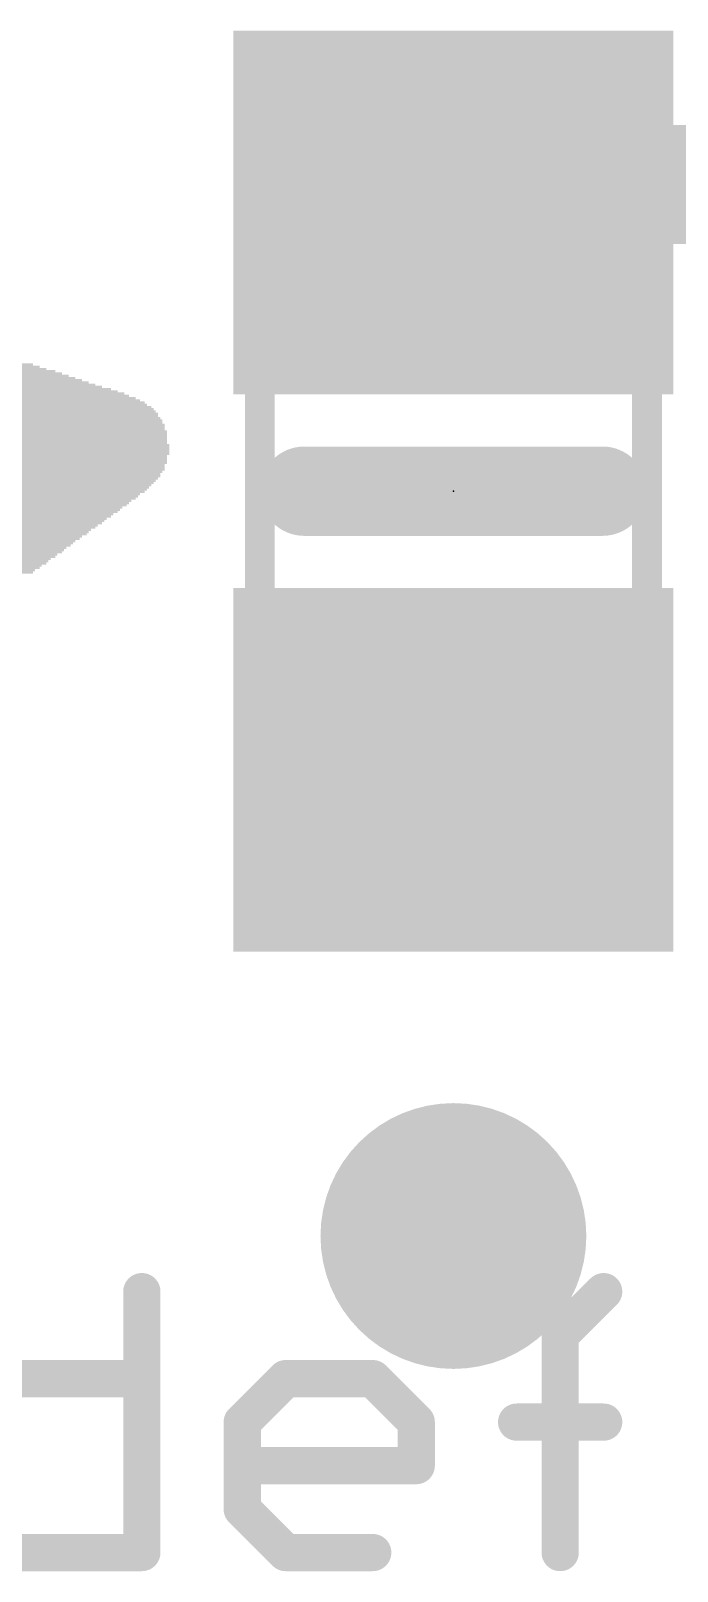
# Model space of a CAD drawing. Extents: x -8.6 to 41.9, y -5.2 to 49.8.
# Drawn here: x 4.91 to 7.11, y 28.96 to 34.21 of the extents above; entities that cross this region are included whole.
import ezdxf

# ---------------------------------------------------------------- set-up
doc = ezdxf.new("R2010")
doc.units = 0
for name, color, linetype in [('1', 12, 'CONTINUOUS'), ('18', 110, 'CONTINUOUS'), ('21', 40, 'CONTINUOUS'), ('23', 40, 'CONTINUOUS'), ('51', 253, 'CONTINUOUS')]:
    doc.layers.add(name, color=color, linetype=linetype)

# ---------------------------------------------------------------- blocks, each defined once
blk = doc.blocks.new('RECT')
blk.add_solid([(-0.5, -0.5), (0.5, -0.5), (-0.5, 0.5), (0.5, 0.5)])
blk = doc.blocks.new('ROUNDV')
at = {"const_width": 0.5}
blk.add_lwpolyline([(0, -0.25, 1), (0, 0.25, 1), (0, -0.25)], format="xyb", dxfattribs=at)

msp = doc.modelspace()

# ---------------------------------------------------------------- linework, layer by layer
at = {"layer": '1', "const_width": 0.4064}
for points in [[(6.4461, 33.6851), (6.35, 33.589)], [(8.194, 33.6851), (6.4461, 33.6851)]]:
    msp.add_lwpolyline(points, dxfattribs=at)
at = {"layer": '1', "const_width": 0.2032}
for points in [[(6.4461, 33.7867, 1), (6.4461, 33.5835)], [(6.5179, 33.6133, 1), (6.3743, 33.7569)], [(6.2782, 33.6608, 1), (6.4218, 33.5172)]]:
    msp.add_lwpolyline(points, format="xyb", dxfattribs=at)
at = {"layer": '21'}
for points, const_width in [([(6.858, 32.639), (5.842, 32.639)], 0.3048), ([(5.2877, 29.9093), (5.2877, 29.0195)], 0.127), ([(6.7139, 29.761), (6.8622, 29.9093)], 0.127), ([(6.7139, 29.0195), (6.7139, 29.761)], 0.127), ([(4.8429, 29.6127), (5.2877, 29.6127)], 0.127), ([(5.6301, 29.4644), (5.7784, 29.6127)], 0.127), ([(5.7784, 29.6127), (6.075, 29.6127)], 0.127), ([(6.075, 29.6127), (6.2233, 29.4644)], 0.127), ([(5.6301, 29.1678), (5.6301, 29.4644)], 0.127), ([(6.2233, 29.4644), (6.2233, 29.3161)], 0.127), ([(6.5656, 29.4644), (6.8622, 29.4644)], 0.127), ([(6.2233, 29.3161), (5.6301, 29.3161)], 0.127), ([(5.7784, 29.0195), (5.6301, 29.1678)], 0.127), ([(5.2877, 29.0195), (4.8429, 29.0195)], 0.127), ([(6.075, 29.0195), (5.7784, 29.0195)], 0.127)]:
    msp.add_lwpolyline(points, dxfattribs=dict(at, const_width=const_width))
for points, const_width in [([(5.842, 32.7152, 1), (5.842, 32.5628)], 0.1524), ([(6.858, 32.5628, 1), (6.858, 32.7152)], 0.1524), ([(5.3195, 29.9093, 1), (5.256, 29.9093)], 0.0635), ([(6.8846, 29.8868, 1), (6.8397, 29.9317)], 0.0635), ([(6.7457, 29.761, 1), (6.6822, 29.761)], 0.0635), ([(6.6915, 29.7834, 1), (6.7364, 29.7385)], 0.0635), ([(5.2877, 29.5809, 1), (5.2877, 29.6444)], 0.0635), ([(5.7784, 29.6444, 1), (5.7784, 29.5809)], 0.0635), ([(5.8008, 29.5902, 1), (5.7559, 29.6351)], 0.0635), ([(6.0974, 29.6351, 1), (6.0525, 29.5902)], 0.0635), ([(6.075, 29.5809, 1), (6.075, 29.6444)], 0.0635), ([(5.6618, 29.4644, 1), (5.5983, 29.4644)], 0.0635), ([(6.255, 29.4644, 1), (6.1915, 29.4644)], 0.0635), ([(6.5656, 29.4961, 1), (6.5656, 29.4326)], 0.0635), ([(6.8622, 29.4326, 1), (6.8622, 29.4961)], 0.0635), ([(5.6076, 29.4868, 1), (5.6525, 29.4419)], 0.0635), ([(6.2008, 29.4419, 1), (6.2457, 29.4868)], 0.0635), ([(5.6301, 29.3478, 1), (5.6301, 29.2843)], 0.0635), ([(6.2233, 29.2843, 1), (6.2233, 29.3478)], 0.0635), ([(6.1915, 29.3161, 1), (6.255, 29.3161)], 0.0635), ([(5.6525, 29.1902, 1), (5.6076, 29.1453)], 0.0635), ([(5.5983, 29.1678, 1), (5.6618, 29.1678)], 0.0635), ([(5.256, 29.0195, 1), (5.3195, 29.0195)], 0.0635), ([(5.2877, 28.9878, 1), (5.2877, 29.0512)], 0.0635), ([(5.7784, 29.0512, 1), (5.7784, 28.9878)], 0.0635), ([(5.7559, 28.997, 1), (5.8008, 29.042)], 0.0635), ([(6.075, 28.9878, 1), (6.075, 29.0512)], 0.0635), ([(6.6822, 29.0195, 1), (6.7457, 29.0195)], 0.0635)]:
    msp.add_lwpolyline(points, format="xyb", dxfattribs=dict(at, const_width=const_width))
at = {"layer": '23'}
msp.add_point((6.35, 32.639), dxfattribs=at)
at = {"layer": '51', "const_width": 0.1016}
for points in [[(5.69, 32.995), (5.69, 32.258)], [(7.01, 33.02), (7.01, 32.258)]]:
    msp.add_lwpolyline(points, dxfattribs=at)
at = {"layer": '51', "const_width": 0.0508}
for points in [[(5.7154, 32.995, 1), (5.6646, 32.995)], [(7.0354, 33.02, 1), (6.9846, 33.02)], [(5.6646, 32.258, 1), (5.7154, 32.258)], [(6.9846, 32.258, 1), (7.0354, 32.258)]]:
    msp.add_lwpolyline(points, format="xyb", dxfattribs=at)

# ---------------------------------------------------------------- block references
at = {"layer": '1', "xscale": 1.24, "yscale": 1.5, "rotation": 270}
for p in [(6.35, 33.589), (6.35, 31.689)]:
    msp.add_blockref('RECT', p, dxfattribs=at)
at = {"layer": '18', "xscale": 0.9064, "yscale": 0.9064}
msp.add_blockref('ROUNDV', (6.35, 30.099), dxfattribs=at)
msp.add_blockref('ROUNDV', (6.35, 30.099), dxfattribs=at)
at = {"layer": '21'}
for p, xscale, yscale in [((4.0132, 33.0556), 1.8974, 0.0076), ((4.0018, 33.0632), 1.8745, 0.0076), ((4.0285, 33.048), 1.9279, 0.0077), ((4.0399, 33.0403), 1.9507, 0.0076), ((4.2037, 33.0708), 1.425, 0.0076), ((4.0932, 33.0022), 2.0726, 0.0076), ((4.1199, 32.987), 2.126, 0.0076), ((4.1047, 32.9946), 2.0955, 0.0076), ((4.0513, 33.0327), 1.9736, 0.0076), ((4.0856, 33.0099), 2.0422, 0.0077), ((4.0628, 33.0251), 1.9965, 0.0076), ((4.0742, 33.0175), 2.0193, 0.0076), ((4.1656, 32.9489), 2.2326, 0.0076), ((4.1733, 32.9413), 2.2479, 0.0076), ((4.1771, 32.9337), 2.2555, 0.0077), ((4.1313, 32.9794), 2.1488, 0.0076), ((4.1618, 32.9565), 2.2098, 0.0076), ((4.1428, 32.9718), 2.1717, 0.0077), ((4.1504, 32.9641), 2.1869, 0.0076), ((4.1961, 32.8803), 2.3241, 0.0076), ((4.1885, 32.9108), 2.2936, 0.0076), ((4.1923, 32.9032), 2.3012, 0.0076), ((4.1923, 32.8956), 2.3012, 0.0077), ((4.1961, 32.8879), 2.3088, 0.0076), ((4.1885, 32.9184), 2.2784, 0.0076), ((4.1847, 32.926), 2.2707, 0.0076), ((4.1961, 32.8498), 2.3394, 0.0076), ((4.1999, 32.8422), 2.347, 0.0076), ((4.1999, 32.8346), 2.347, 0.0076), ((4.1999, 32.8651), 2.3318, 0.0076), ((4.1999, 32.8575), 2.3318, 0.0077), ((4.1961, 32.8727), 2.3241, 0.0076), ((4.1923, 32.7889), 2.3774, 0.0076), ((4.1923, 32.7813), 2.3774, 0.0077), ((4.1923, 32.8117), 2.3622, 0.0076), ((4.1923, 32.8041), 2.3622, 0.0076), ((4.1961, 32.7965), 2.3698, 0.0076), ((4.1961, 32.827), 2.3546, 0.0076), ((4.1961, 32.8194), 2.3546, 0.0077), ((4.1695, 32.7279), 2.3927, 0.0076), ((4.1771, 32.7431), 2.3927, 0.0077), ((4.1771, 32.7355), 2.3927, 0.0076), ((4.1809, 32.7584), 2.3851, 0.0076), ((4.1809, 32.7508), 2.3851, 0.0076), ((4.1885, 32.7736), 2.3851, 0.0076), ((4.1885, 32.766), 2.3851, 0.0076), ((4.1314, 32.6746), 2.4079, 0.0076), ((4.139, 32.6822), 2.4079, 0.0076), ((4.1466, 32.6898), 2.4079, 0.0076), ((4.1504, 32.6974), 2.4003, 0.0076), ((4.158, 32.705), 2.4003, 0.0077), ((4.1657, 32.7203), 2.4003, 0.0076), ((4.1657, 32.7127), 2.4003, 0.0076), ((3.9408, 32.6517), 2.7432, 0.0076), ((4.1123, 32.6593), 2.4155, 0.0076), ((4.1237, 32.6669), 2.408, 0.0077), ((4.4552, 32.6441), 1.6993, 0.0076), ((4.4704, 32.6365), 1.6536, 0.0076), ((4.4742, 32.6288), 1.6154, 0.0077), ((4.478, 32.6212), 1.5926, 0.0076), ((4.4819, 32.6136), 1.5697, 0.0076), ((4.4819, 32.606), 1.5393, 0.0076), ((4.4818, 32.5984), 1.524, 0.0076), ((4.4819, 32.5907), 1.5087, 0.0077), ((4.4781, 32.5831), 1.4859, 0.0076), ((4.4742, 32.5679), 1.463, 0.0076), ((4.4781, 32.5755), 1.4707, 0.0076), ((4.4323, 32.5145), 1.3944, 0.0077), ((4.4666, 32.5603), 1.4478, 0.0076), ((4.4628, 32.5526), 1.4402, 0.0077), ((4.4552, 32.545), 1.4249, 0.0076), ((4.4514, 32.5374), 1.4173, 0.0076), ((4.4476, 32.5298), 1.4097, 0.0076), ((4.44, 32.5222), 1.3945, 0.0076), ((4.3675, 32.4612), 1.3716, 0.0076), ((4.379, 32.4688), 1.364, 0.0076), ((4.3904, 32.4764), 1.3716, 0.0077), ((4.398, 32.4841), 1.3716, 0.0076), ((4.4095, 32.4917), 1.3793, 0.0076), ((4.4209, 32.5069), 1.3868, 0.0076), ((4.4171, 32.4993), 1.3792, 0.0076), ((4.2799, 32.4079), 1.3944, 0.0076), ((4.2952, 32.4155), 1.3945, 0.0076), ((4.3066, 32.4231), 1.3868, 0.0076), ((4.3256, 32.4307), 1.3792, 0.0076), ((4.3333, 32.4383), 1.3793, 0.0077), ((4.3447, 32.446), 1.3716, 0.0076), ((4.3599, 32.4536), 1.3716, 0.0076), ((4.1466, 32.3621), 1.5393, 0.0077), ((4.1809, 32.3698), 1.4859, 0.0076), ((4.2075, 32.3774), 1.463, 0.0076), ((4.2266, 32.385), 1.4402, 0.0076), ((4.2495, 32.3926), 1.4249, 0.0076), ((4.2647, 32.4002), 1.4097, 0.0077)]:
    msp.add_blockref('RECT', p, dxfattribs=dict(at, xscale=xscale, yscale=yscale))
at = {"layer": '51', "xscale": 0.7501, "yscale": 1.4501, "rotation": 270}
for p in [(6.3512, 33.3561), (6.3512, 31.9084)]:
    msp.add_blockref('RECT', p, dxfattribs=at)

doc.saveas('drawing.dxf')
